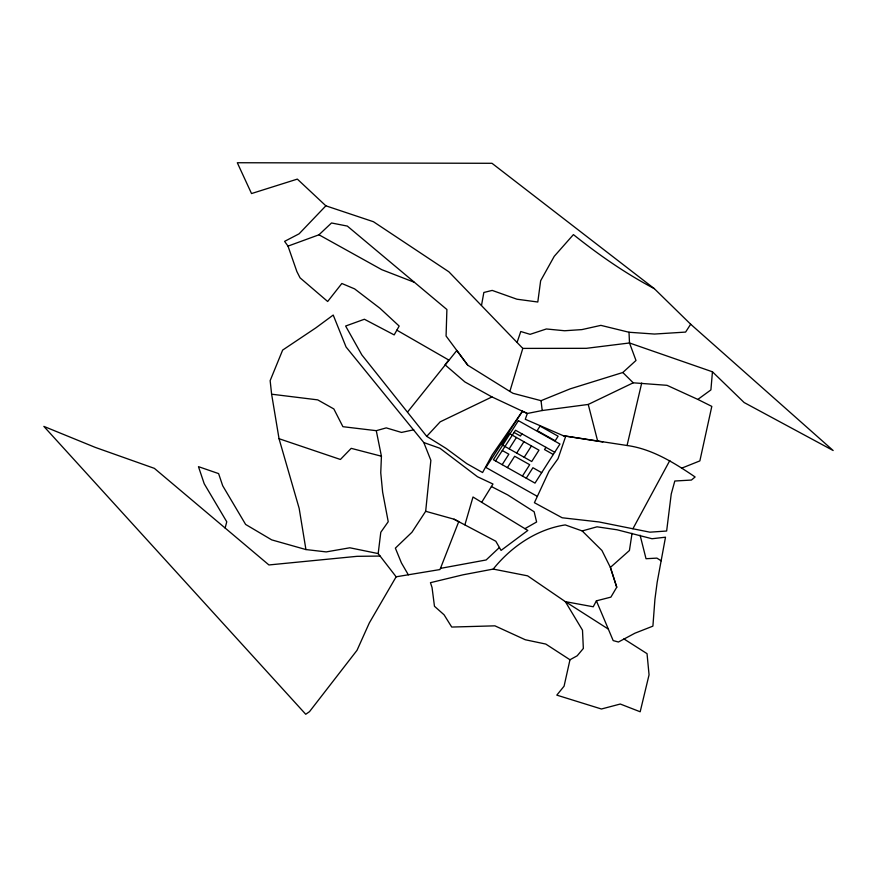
<?xml version="1.0" encoding="UTF-8"?>
<svg xmlns="http://www.w3.org/2000/svg" width="877" height="877" viewBox="0 0 877 877"><rect width="100%" height="100%" fill="white"/><g stroke="black" fill="none" stroke-linecap="round" stroke-linejoin="round"><path stroke-width="1.32" d="M425.674 511.291L430.859 460.337L423.81 442.556L346.064 346.996L333.216 315.051L315.917 327.823L282.646 350.087L270.149 380.64L271.618 394.201L317.704 399.868L333.841 408.945L342.907 426.693L376.277 430.684L381.429 456.215L380.75 472.791L382.635 492.161L388.226 521.705L380.793 532.284L378.184 553.584L396.141 576.803L440.002 569.546L458.737 521.64L454.089 519.217L425.674 511.291L411.949 532.262L395.374 548.136L401.425 562.924L408.342 574.83M712.453 371.804L710.896 389.914L697.84 399.419L667.013 385.321L633.227 382.81L588.248 404.45L542.205 410.524L527.307 413.484L522.462 411.225L492.238 454.812L482.58 472.539L466.75 463.626L446.141 448.432L426.715 436.351L361.85 354.922L345.626 326.036L364.393 319.25L394.179 334.904L399.167 326.058L380.004 308.32L354.604 288.873L341.844 283.49L327.669 301.491L300.066 277.845L296.865 271.541L288.007 246.119L284.597 241.372L299.123 233.797L325.871 205.821L373.449 221.728L448.86 271.793L522.791 348.399L586.395 348.322L629.5 342.973L712.453 371.804L744.145 402.543L833.15 450.515L690.67 324.227L654.275 288.621L491.986 163.297L237.305 162.738L251.524 193.554L297.347 179.105L325.871 205.821M632.043 533.337L629.423 550.504L610.381 567.419L616.75 587.206L610.896 597.127L596.393 600.844L593.236 606.774L565.347 601.644L527.592 575.838L493.225 569.085L462.924 574.83L430.454 582.679L432.054 587.546L434.466 606.27L444.08 614.799L451.721 627.055L494.913 625.838L525.279 639.75L545.801 644.069L569.973 659.767L577.209 655.777L583.348 648.454L582.492 630.179L565.347 601.644L608.331 629.094L613.176 640.594L618.428 642.019L634.981 633.172L652.905 626.134L654.933 599.21L657.158 582.361L665.5 537.195L652.017 538.741L617.134 529.796L597.007 526.814L582.185 530.936L565.237 524.917C536.625 529.291 511.116 546.788 493.225 569.085M481.517 305.328L483.852 292.479L492.194 290.408L516.904 299.2L537.798 302.017L540.649 280.739L554.242 256.314L573.415 234.608C598.761 254.856 625.564 273.492 654.275 288.621M569.973 659.767L564.075 686.198L556.807 695.132L601.436 709L620.28 704.034L640.177 711.773L649.057 674.83L647.04 653.661L623.887 638.905M627.055 445.494C652.203 448.947 674.435 462.935 695.11 476.978L691.405 480.059L674.808 481.013L671.234 494.025L666.641 531.023L649.879 532.175L599.013 521.958L562.157 517.77L534.411 502.707L549.013 471.245L558.035 458.704L565.753 436.11L627.055 445.494L641.712 383.008M380.103 556.062L357.092 556.325L268.921 564.952L225.137 528.031L226.759 521.782L204.22 483.764L198.465 466.652L218.603 473.602L222.692 485.737L245.615 524.435L271.717 539.881L305.93 549.561L326.2 551.907L349.835 547.785L378.184 553.584M464.898 524.819L472.999 497.007L527.833 530.442L501.074 550.405L495.801 541.23L454.089 519.217M517.079 342.425L520.774 331.517L530.103 334.334L546.371 328.974L564.624 330.75L581.911 329.599L600.877 325.367L629.006 332.251L629.5 342.973L635.989 360.48L622.813 372.506L570.182 388.851L541.043 400.679L513.012 393.313L509.855 391.427L522.791 348.399M632.909 528.765L669.831 460.491M396.141 576.803L369.327 622.922L357.027 650.296L309.493 711.664L305.733 714.262L43.85 426.386L95.264 447.391L154.363 468.351L225.137 528.031M481.681 502.313L492.962 484.027L477.472 476.737L439.969 448.29L423.81 442.556M509.164 448.838L516.421 437.48M502.17 464.667L508.857 454.209L502.313 450.537M521.881 433.808L520.467 436.033L514.075 432.449M507.399 467.605L514.656 456.248L529.697 464.7L522.44 476.058M516.685 453.069L523.942 441.712M524.205 457.301L531.451 445.944M526.233 478.195L532.92 467.737L541.679 472.659M545.943 447.336L544.529 449.561L553.288 454.494M690.67 324.227L685.595 332.087L654.483 334.049L629.006 332.251M522.462 411.225L485.891 467.452L537.349 496.382M495.549 460.94L515.523 430.234L554.713 452.258M407.673 411.883L456.829 350.471L467.781 365.227L509.855 391.427M426.715 436.351L440.177 421.837L491.975 396.93L527.307 413.484L525.29 419.283L565.555 436.691M288.007 246.119L318.965 234.795L331.517 222.977L347.325 226.08L446.897 309.515L446.075 336.012L467.781 365.227M499.408 547.5L486.143 559.964L440.462 568.373M524.917 528.667L536.614 521.99L534.159 511.784L507.739 494.946L491.416 486.538M681.572 468.208L699.868 460.896L711.806 406.391L697.84 399.419M376.277 430.684L386.253 427.888L401.491 432.427L413.769 429.796M563.418 435.759L602.828 441.964M381.429 456.215L351.217 448.344L340.408 459.471L279.039 438.708L271.618 394.201M414.021 282.164L381.791 269.688L318.965 234.795M491.975 396.93L464.887 381.944L445.023 364.788L448.783 360.041L396.81 330.147M661.137 560.809L656.917 558.123L646.02 558.715L640.1 535.211M622.813 372.506L633.227 382.81M582.185 530.936L601.951 550.504L610.381 567.419L616.75 587.206M608.331 629.083L596.393 600.844M279.039 438.708L299.167 508.397L305.93 549.561M588.248 404.45L597.665 441.131M541.043 400.679L542.205 410.524M508.901 433.26L501.644 444.617L531.725 461.521L538.971 450.164L508.901 433.26M518.384 420.653L493.411 459.734L535.003 483.117L559.964 444.036L518.384 420.653M540.057 426.079L537.152 430.618L555.196 440.769L558.101 436.22L540.057 426.079"/></g></svg>
